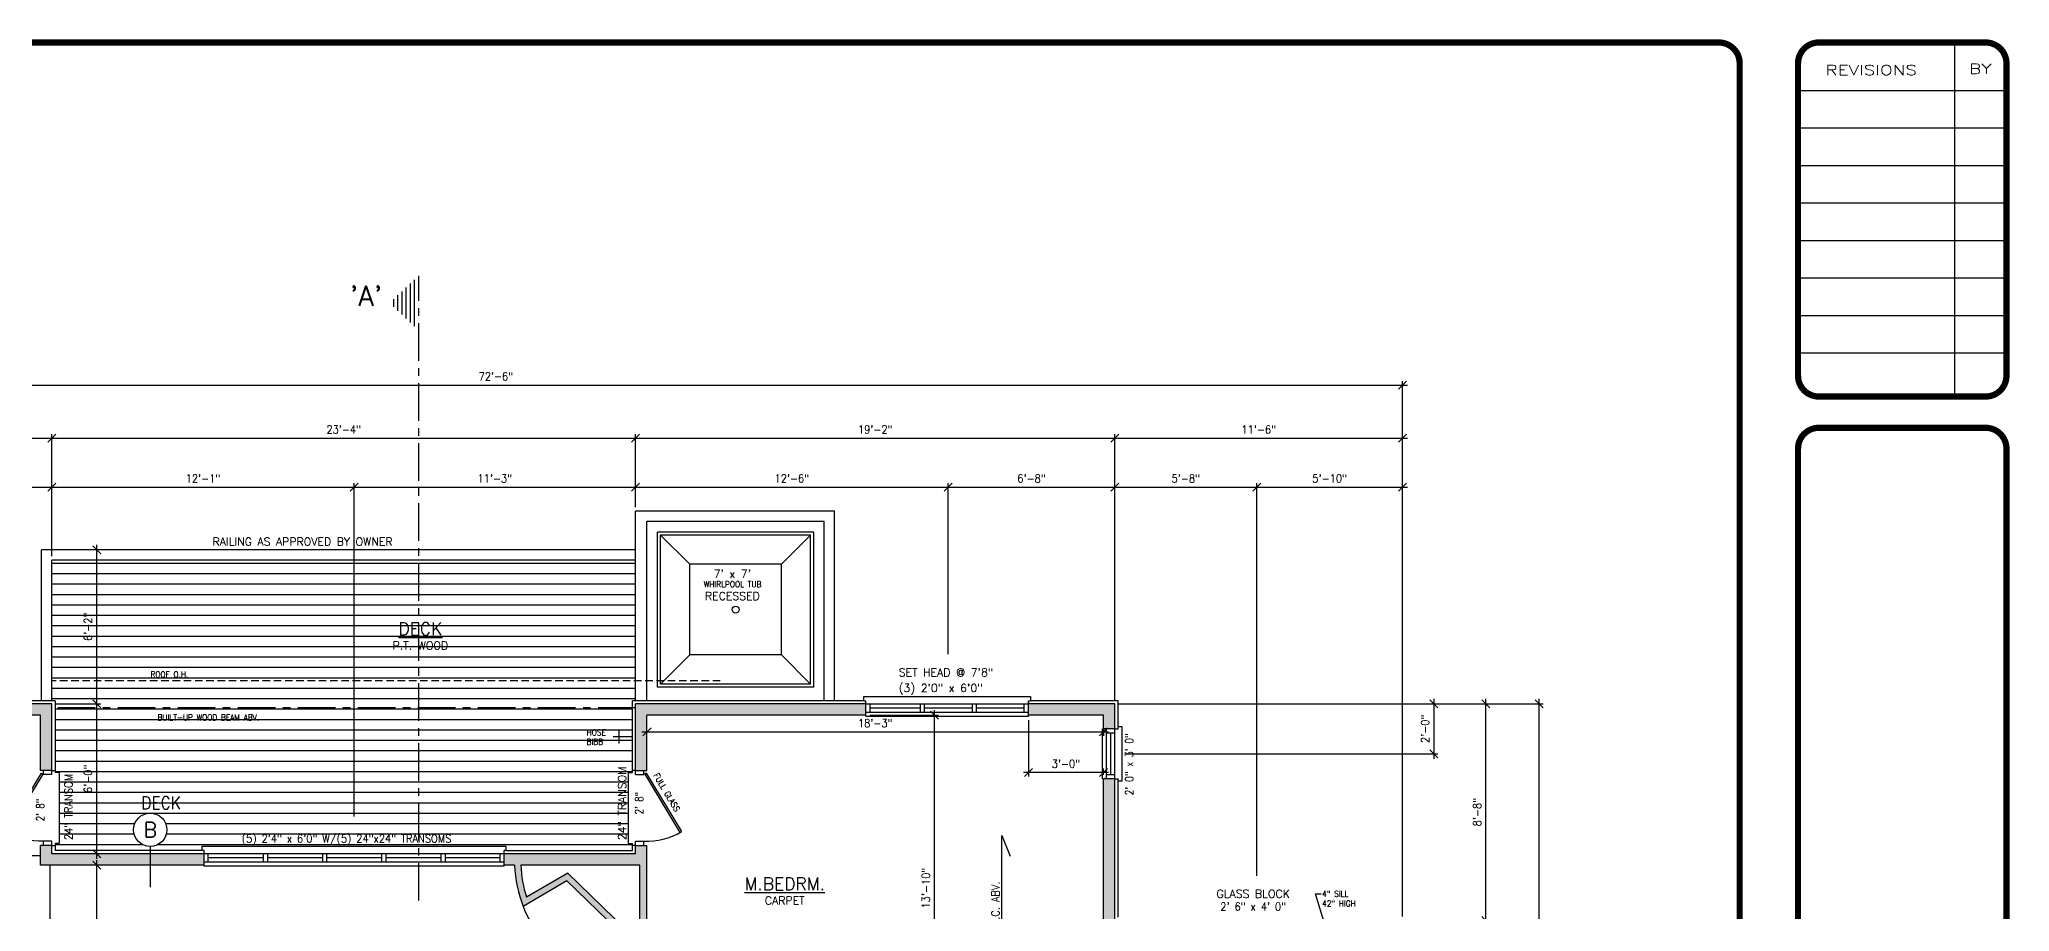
# Model space of a CAD drawing. Header units: inches. Extents: x -2 to 1640, y -2 to 1106.
# Drawn here: x 694 to 1640, y 688 to 1106 of the extents above; entities that cross this region are included whole.
import ezdxf
from ezdxf.enums import TextEntityAlignment as Align

# ---------------------------------------------------------------- set-up
doc = ezdxf.new("R2010")
doc.units = ezdxf.units.IN
doc.header["$LTSCALE"] = 14.4
doc.header["$MEASUREMENT"] = 0
doc.linetypes.add('CENTER', pattern=[2, 1.25, -0.25, 0.25, -0.25])
doc.linetypes.add('HIDDEN', pattern=[0.375, 0.25, -0.125])
for name, color, linetype in [('A-ANNO-DIMS', 1, 'Continuous'), ('A-ANNO-TEXT', 7, 'Continuous'), ('A-ANNO-TTLB', 6, 'Continuous'), ('A-DOOR', 6, 'Continuous'), ('A-FLOR-PATT', 9, 'Continuous'), ('A-FLOR-STRS', 1, 'Continuous'), ('A-GLAZ', 5, 'Continuous'), ('A-WALL', 4, 'Continuous'), ('A-WALL-PATT', 9, 'Continuous'), ('ALL-ELSE', 31, 'Continuous')]:
    doc.layers.add(name, color=color, linetype=linetype)
doc.styles.add('RS', font='romans.shx', dxfattribs={"width": 0.9})
doc.dimstyles.new('RS', dxfattribs={"dimtxt": 0.18, "dimasz": 0.18, "dimexe": 0.18, "dimexo": 0.0625, "dimgap": 0.09, "dimtad": 0, "dimtih": 1, "dimtoh": 1, "dimdec": 4, "dimzin": 0, "dimdsep": 46, "dimtxsty": 'RS', "dimcen": 0.09, "dimclrt": 7, "dimadec": 0, "dimazin": 0, "dimtfac": 1, "dimtdec": 4, "dimtofl": 0, "dimtmove": 0, "dimatfit": 3, "dimfxl": 0, "dimtolj": 1, "dimtzin": 0, "dimarcsym": 0})

# ---------------------------------------------------------------- blocks, each defined once
blk = doc.blocks.new('C009')
for p, q in [((0, 0), (30.2, 19.6)), ((0.5, -0.8), (30.7, 18.8)), ((0, 0), (0.5, -0.8))]:
    blk.add_line(p, q)
blk.add_arc((0, 0), 36, 0, 32.9812)
blk = doc.blocks.new('_Oblique')
at = {"color": 0, "linetype": 'ByBlock', "lineweight": -2}
blk.add_line((-0.5, -0.5), (0.5, 0.5), dxfattribs=at)
blk = doc.blocks.new('*D25')
at = {"layer": 'A-ANNO-DIMS', "color": 0}
for p, q in [((1212.19, 787.47), (1415.69, 787.47)), ((1413.77, 305.07), (1413.77, 789.87)), ((1212.19, 307.47), (1415.69, 307.47))]:
    blk.add_line(p, q, dxfattribs=at)
at = {"layer": 'Defpoints', "color": 0}
for p in [(1210.27, 787.47), (1413.77, 787.47), (1210.27, 307.47)]:
    blk.add_point(p, dxfattribs=at)
at = {"layer": 'A-ANNO-DIMS', "color": 0, "xscale": 3.84, "yscale": 3.84, "zscale": 3.84}
for p, rotation in [((1413.77, 787.47), 90), ((1413.77, 307.47), 270)]:
    blk.add_blockref('_Oblique', p, dxfattribs=dict(at, rotation=rotation))
at = {"layer": 'A-ANNO-DIMS', "color": 7, "insert": (1409.56, 547.47), "char_height": 3.84, "attachment_point": 5, "rotation": 90, "style": 'RS'}
blk.add_mtext('\\A1;40\'-0"', dxfattribs=at)
blk = doc.blocks.new('*D33')
at = {"layer": 'A-ANNO-DIMS', "color": 0}
for p, q in [((475.87, 940.47), (1350.67, 940.47)), ((478.27, 789.39), (478.27, 942.39)), ((1348.27, 685.39), (1348.27, 942.39))]:
    blk.add_line(p, q, dxfattribs=at)
at = {"layer": 'Defpoints', "color": 0}
for p in [(1348.27, 940.47), (478.27, 787.47), (1348.27, 683.47)]:
    blk.add_point(p, dxfattribs=at)
at = {"layer": 'A-ANNO-DIMS', "color": 0, "xscale": 3.84, "yscale": 3.84, "zscale": 3.84, "rotation": 180}
blk.add_blockref('_Oblique', (478.27, 940.47), dxfattribs=at)
at = {"layer": 'A-ANNO-DIMS', "color": 0, "xscale": 3.84, "yscale": 3.84, "zscale": 3.84}
blk.add_blockref('_Oblique', (1348.27, 940.47), dxfattribs=at)
at = {"layer": 'A-ANNO-DIMS', "color": 7, "insert": (913.27, 944.68), "char_height": 3.84, "attachment_point": 5, "style": 'RS'}
blk.add_mtext('\\A1;72\'-6"', dxfattribs=at)
blk = doc.blocks.new('*D34')
at = {"layer": 'A-ANNO-DIMS', "color": 0}
for p, q in [((478.27, 915.39), (478.27, 916.89)), ((700.27, 858.39), (700.27, 916.89)), ((475.87, 914.97), (702.67, 914.97))]:
    blk.add_line(p, q, dxfattribs=at)
at = {"layer": 'Defpoints', "color": 0}
for p in [(478.27, 913.47), (700.27, 914.97), (700.27, 856.47)]:
    blk.add_point(p, dxfattribs=at)
at = {"layer": 'A-ANNO-DIMS', "color": 0, "xscale": 3.84, "yscale": 3.84, "zscale": 3.84, "rotation": 180}
blk.add_blockref('_Oblique', (478.27, 914.97), dxfattribs=at)
at = {"layer": 'A-ANNO-DIMS', "color": 0, "xscale": 3.84, "yscale": 3.84, "zscale": 3.84}
blk.add_blockref('_Oblique', (700.27, 914.97), dxfattribs=at)
at = {"layer": 'A-ANNO-DIMS', "color": 7, "insert": (589.27, 919.18), "char_height": 3.84, "attachment_point": 5, "style": 'RS'}
blk.add_mtext('\\A1;18\'-6"', dxfattribs=at)
blk = doc.blocks.new('*D35')
at = {"layer": 'A-ANNO-DIMS', "color": 0}
for p, q in [((700.27, 858.39), (700.27, 916.89)), ((980.27, 881.89), (980.27, 916.89)), ((697.87, 914.97), (982.67, 914.97))]:
    blk.add_line(p, q, dxfattribs=at)
at = {"layer": 'Defpoints', "color": 0}
for p in [(980.27, 914.97), (980.27, 879.97), (700.27, 856.47)]:
    blk.add_point(p, dxfattribs=at)
at = {"layer": 'A-ANNO-DIMS', "color": 0, "xscale": 3.84, "yscale": 3.84, "zscale": 3.84, "rotation": 180}
blk.add_blockref('_Oblique', (700.27, 914.97), dxfattribs=at)
at = {"layer": 'A-ANNO-DIMS', "color": 0, "xscale": 3.84, "yscale": 3.84, "zscale": 3.84}
blk.add_blockref('_Oblique', (980.27, 914.97), dxfattribs=at)
at = {"layer": 'A-ANNO-DIMS', "color": 7, "insert": (840.27, 919.18), "char_height": 3.84, "attachment_point": 5, "style": 'RS'}
blk.add_mtext('\\A1;23\'-4"', dxfattribs=at)
blk = doc.blocks.new('*D36')
at = {"layer": 'A-ANNO-DIMS', "color": 0}
for p, q in [((980.27, 881.89), (980.27, 916.89)), ((1210.27, 789.39), (1210.27, 916.89)), ((977.87, 914.97), (1212.67, 914.97))]:
    blk.add_line(p, q, dxfattribs=at)
at = {"layer": 'Defpoints', "color": 0}
for p in [(1210.27, 914.97), (980.27, 879.97), (1210.27, 787.47)]:
    blk.add_point(p, dxfattribs=at)
at = {"layer": 'A-ANNO-DIMS', "color": 0, "xscale": 3.84, "yscale": 3.84, "zscale": 3.84, "rotation": 180}
blk.add_blockref('_Oblique', (980.27, 914.97), dxfattribs=at)
at = {"layer": 'A-ANNO-DIMS', "color": 0, "xscale": 3.84, "yscale": 3.84, "zscale": 3.84}
blk.add_blockref('_Oblique', (1210.27, 914.97), dxfattribs=at)
at = {"layer": 'A-ANNO-DIMS', "color": 7, "insert": (1095.27, 919.18), "char_height": 3.84, "attachment_point": 5, "style": 'RS'}
blk.add_mtext('\\A1;19\'-2"', dxfattribs=at)
blk = doc.blocks.new('*D37')
at = {"layer": 'A-ANNO-DIMS', "color": 0}
for p, q in [((1210.27, 789.39), (1210.27, 916.89)), ((1207.87, 914.97), (1350.67, 914.97))]:
    blk.add_line(p, q, dxfattribs=at)
at = {"layer": 'Defpoints', "color": 0}
for p in [(1348.27, 914.97), (1348.27, 914.97), (1210.27, 787.47)]:
    blk.add_point(p, dxfattribs=at)
at = {"layer": 'A-ANNO-DIMS', "color": 0, "xscale": 3.84, "yscale": 3.84, "zscale": 3.84, "rotation": 180}
blk.add_blockref('_Oblique', (1210.27, 914.97), dxfattribs=at)
at = {"layer": 'A-ANNO-DIMS', "color": 0, "xscale": 3.84, "yscale": 3.84, "zscale": 3.84}
blk.add_blockref('_Oblique', (1348.27, 914.97), dxfattribs=at)
at = {"layer": 'A-ANNO-DIMS', "color": 7, "insert": (1279.27, 919.18), "char_height": 3.84, "attachment_point": 5, "style": 'RS'}
blk.add_mtext('\\A1;11\'-6"', dxfattribs=at)
blk = doc.blocks.new('*D40')
at = {"layer": 'A-ANNO-DIMS', "color": 0}
for p, q in [((651.87, 891.47), (702.67, 891.47)), ((654.27, 813.39), (654.27, 893.39))]:
    blk.add_line(p, q, dxfattribs=at)
at = {"layer": 'Defpoints', "color": 0}
for p in [(700.27, 891.47), (700.27, 891.47), (654.27, 811.47)]:
    blk.add_point(p, dxfattribs=at)
at = {"layer": 'A-ANNO-DIMS', "color": 0, "xscale": 3.84, "yscale": 3.84, "zscale": 3.84, "rotation": 180}
blk.add_blockref('_Oblique', (654.27, 891.47), dxfattribs=at)
at = {"layer": 'A-ANNO-DIMS', "color": 0, "xscale": 3.84, "yscale": 3.84, "zscale": 3.84}
blk.add_blockref('_Oblique', (700.27, 891.47), dxfattribs=at)
at = {"layer": 'A-ANNO-DIMS', "color": 7, "insert": (677.27, 895.68), "char_height": 3.84, "attachment_point": 5, "style": 'RS'}
blk.add_mtext('\\A1;3\'-10"', dxfattribs=at)
blk = doc.blocks.new('*D41')
at = {"layer": 'A-ANNO-DIMS', "color": 0}
for p, q in [((697.87, 891.47), (847.67, 891.47)), ((845.27, 733.39), (845.27, 893.39))]:
    blk.add_line(p, q, dxfattribs=at)
at = {"layer": 'Defpoints', "color": 0}
for p in [(700.27, 891.47), (845.27, 891.47), (845.27, 731.47)]:
    blk.add_point(p, dxfattribs=at)
at = {"layer": 'A-ANNO-DIMS', "color": 0, "xscale": 3.84, "yscale": 3.84, "zscale": 3.84, "rotation": 180}
blk.add_blockref('_Oblique', (700.27, 891.47), dxfattribs=at)
at = {"layer": 'A-ANNO-DIMS', "color": 0, "xscale": 3.84, "yscale": 3.84, "zscale": 3.84}
blk.add_blockref('_Oblique', (845.27, 891.47), dxfattribs=at)
at = {"layer": 'A-ANNO-DIMS', "color": 7, "insert": (772.77, 895.68), "char_height": 3.84, "attachment_point": 5, "style": 'RS'}
blk.add_mtext('\\A1;12\'-1"', dxfattribs=at)
blk = doc.blocks.new('*D42')
at = {"layer": 'A-ANNO-DIMS', "color": 0}
for p, q in [((842.87, 891.47), (982.67, 891.47)), ((845.27, 733.39), (845.27, 893.39))]:
    blk.add_line(p, q, dxfattribs=at)
at = {"layer": 'Defpoints', "color": 0}
for p in [(980.27, 891.47), (980.27, 891.47), (845.27, 731.47)]:
    blk.add_point(p, dxfattribs=at)
at = {"layer": 'A-ANNO-DIMS', "color": 0, "xscale": 3.84, "yscale": 3.84, "zscale": 3.84, "rotation": 180}
blk.add_blockref('_Oblique', (845.27, 891.47), dxfattribs=at)
at = {"layer": 'A-ANNO-DIMS', "color": 0, "xscale": 3.84, "yscale": 3.84, "zscale": 3.84}
blk.add_blockref('_Oblique', (980.27, 891.47), dxfattribs=at)
at = {"layer": 'A-ANNO-DIMS', "color": 7, "insert": (912.77, 895.68), "char_height": 3.84, "attachment_point": 5, "style": 'RS'}
blk.add_mtext('\\A1;11\'-3"', dxfattribs=at)
blk = doc.blocks.new('*D43')
at = {"layer": 'A-ANNO-DIMS', "color": 0}
for p, q in [((977.87, 891.47), (1132.67, 891.47)), ((1130.27, 811.39), (1130.27, 893.39))]:
    blk.add_line(p, q, dxfattribs=at)
at = {"layer": 'Defpoints', "color": 0}
for p in [(980.27, 891.47), (1130.27, 891.47), (1130.27, 809.47)]:
    blk.add_point(p, dxfattribs=at)
at = {"layer": 'A-ANNO-DIMS', "color": 0, "xscale": 3.84, "yscale": 3.84, "zscale": 3.84, "rotation": 180}
blk.add_blockref('_Oblique', (980.27, 891.47), dxfattribs=at)
at = {"layer": 'A-ANNO-DIMS', "color": 0, "xscale": 3.84, "yscale": 3.84, "zscale": 3.84}
blk.add_blockref('_Oblique', (1130.27, 891.47), dxfattribs=at)
at = {"layer": 'A-ANNO-DIMS', "color": 7, "insert": (1055.27, 895.68), "char_height": 3.84, "attachment_point": 5, "style": 'RS'}
blk.add_mtext('\\A1;12\'-6"', dxfattribs=at)
blk = doc.blocks.new('*D44')
at = {"layer": 'A-ANNO-DIMS', "color": 0}
for p, q in [((1127.87, 891.47), (1212.67, 891.47)), ((1130.27, 811.39), (1130.27, 893.39)), ((1210.27, 890.89), (1210.27, 893.39))]:
    blk.add_line(p, q, dxfattribs=at)
at = {"layer": 'Defpoints', "color": 0}
for p in [(1210.27, 891.47), (1210.27, 888.97), (1130.27, 809.47)]:
    blk.add_point(p, dxfattribs=at)
at = {"layer": 'A-ANNO-DIMS', "color": 0, "xscale": 3.84, "yscale": 3.84, "zscale": 3.84, "rotation": 180}
blk.add_blockref('_Oblique', (1130.27, 891.47), dxfattribs=at)
at = {"layer": 'A-ANNO-DIMS', "color": 0, "xscale": 3.84, "yscale": 3.84, "zscale": 3.84}
blk.add_blockref('_Oblique', (1210.27, 891.47), dxfattribs=at)
at = {"layer": 'A-ANNO-DIMS', "color": 7, "insert": (1170.27, 895.68), "char_height": 3.84, "attachment_point": 5, "style": 'RS'}
blk.add_mtext('\\A1;6\'-8"', dxfattribs=at)
blk = doc.blocks.new('*D45')
at = {"layer": 'A-ANNO-DIMS', "color": 0}
for p, q in [((1207.87, 891.47), (1280.67, 891.47)), ((1210.27, 890.89), (1210.27, 893.39)), ((1278.27, 704.89), (1278.27, 893.39))]:
    blk.add_line(p, q, dxfattribs=at)
at = {"layer": 'Defpoints', "color": 0}
for p in [(1210.27, 888.97), (1278.27, 891.47), (1278.27, 702.97)]:
    blk.add_point(p, dxfattribs=at)
at = {"layer": 'A-ANNO-DIMS', "color": 0, "xscale": 3.84, "yscale": 3.84, "zscale": 3.84, "rotation": 180}
blk.add_blockref('_Oblique', (1210.27, 891.47), dxfattribs=at)
at = {"layer": 'A-ANNO-DIMS', "color": 0, "xscale": 3.84, "yscale": 3.84, "zscale": 3.84}
blk.add_blockref('_Oblique', (1278.27, 891.47), dxfattribs=at)
at = {"layer": 'A-ANNO-DIMS', "color": 7, "insert": (1244.27, 895.68), "char_height": 3.84, "attachment_point": 5, "style": 'RS'}
blk.add_mtext('\\A1;5\'-8"', dxfattribs=at)
blk = doc.blocks.new('*D46')
at = {"layer": 'A-ANNO-DIMS', "color": 0}
for p, q in [((1275.87, 891.47), (1350.67, 891.47)), ((1278.27, 704.89), (1278.27, 893.39)), ((1348.27, 890.89), (1348.27, 893.39))]:
    blk.add_line(p, q, dxfattribs=at)
at = {"layer": 'Defpoints', "color": 0}
for p in [(1348.27, 891.47), (1348.27, 888.97), (1278.27, 702.97)]:
    blk.add_point(p, dxfattribs=at)
at = {"layer": 'A-ANNO-DIMS', "color": 0, "xscale": 3.84, "yscale": 3.84, "zscale": 3.84, "rotation": 180}
blk.add_blockref('_Oblique', (1278.27, 891.47), dxfattribs=at)
at = {"layer": 'A-ANNO-DIMS', "color": 0, "xscale": 3.84, "yscale": 3.84, "zscale": 3.84}
blk.add_blockref('_Oblique', (1348.27, 891.47), dxfattribs=at)
at = {"layer": 'A-ANNO-DIMS', "color": 7, "insert": (1313.27, 895.68), "char_height": 3.84, "attachment_point": 5, "style": 'RS'}
blk.add_mtext('\\A1;5\'-10"', dxfattribs=at)
blk = doc.blocks.new('*D57')
at = {"layer": 'A-ANNO-DIMS', "color": 0}
blk.add_line((721.77, 492.57), (721.77, 712.37), dxfattribs=at)
at = {"layer": 'Defpoints', "color": 0}
for p in [(721.77, 709.97), (721.77, 709.97), (721.77, 494.97)]:
    blk.add_point(p, dxfattribs=at)
at = {"layer": 'A-ANNO-DIMS', "color": 0, "xscale": 3.84, "yscale": 3.84, "zscale": 3.84}
for p, rotation in [((721.77, 709.97), 90), ((721.77, 494.97), 270)]:
    blk.add_blockref('_Oblique', p, dxfattribs=dict(at, rotation=rotation))
at = {"layer": 'A-ANNO-DIMS', "color": 7, "insert": (717.56, 602.47), "char_height": 3.84, "attachment_point": 5, "rotation": 90, "style": 'RS'}
blk.add_mtext('\\A1;17\'-11"', dxfattribs=at)
blk = doc.blocks.new('*D58')
at = {"layer": 'A-ANNO-DIMS', "color": 0}
for p, q in [((702.19, 787.47), (723.69, 787.47)), ((721.77, 713.07), (721.77, 789.87))]:
    blk.add_line(p, q, dxfattribs=at)
at = {"layer": 'Defpoints', "color": 0}
for p in [(700.27, 787.47), (721.77, 787.47), (721.77, 715.47)]:
    blk.add_point(p, dxfattribs=at)
at = {"layer": 'A-ANNO-DIMS', "color": 0, "xscale": 3.84, "yscale": 3.84, "zscale": 3.84}
for p, rotation in [((721.77, 787.47), 90), ((721.77, 715.47), 270)]:
    blk.add_blockref('_Oblique', p, dxfattribs=dict(at, rotation=rotation))
at = {"layer": 'A-ANNO-DIMS', "color": 7, "insert": (717.56, 751.47), "char_height": 3.84, "attachment_point": 5, "rotation": 90, "style": 'RS'}
blk.add_mtext('\\A1;6\'-0"', dxfattribs=at)
blk = doc.blocks.new('*D59')
at = {"layer": 'A-ANNO-DIMS', "color": 0}
for p, q in [((721.77, 785.07), (721.77, 863.87)), ((702.19, 787.47), (723.69, 787.47))]:
    blk.add_line(p, q, dxfattribs=at)
at = {"layer": 'Defpoints', "color": 0}
for p in [(721.77, 861.47), (721.77, 861.47), (700.27, 787.47)]:
    blk.add_point(p, dxfattribs=at)
at = {"layer": 'A-ANNO-DIMS', "color": 0, "xscale": 3.84, "yscale": 3.84, "zscale": 3.84}
for p, rotation in [((721.77, 861.47), 90), ((721.77, 787.47), 270)]:
    blk.add_blockref('_Oblique', p, dxfattribs=dict(at, rotation=rotation))
at = {"layer": 'A-ANNO-DIMS', "color": 7, "insert": (717.56, 824.47), "char_height": 3.84, "attachment_point": 5, "rotation": 90, "style": 'RS'}
blk.add_mtext('\\A1;6\'-2"', dxfattribs=at)
blk = doc.blocks.new('*D88')
at = {"layer": 'A-ANNO-DIMS', "color": 0}
for p, q in [((1385.69, 787.47), (1390.19, 787.47)), ((1388.27, 681.07), (1388.27, 789.87)), ((1373.61, 683.47), (1390.19, 683.47))]:
    blk.add_line(p, q, dxfattribs=at)
at = {"layer": 'Defpoints', "color": 0}
for p in [(1383.77, 787.47), (1388.27, 787.47), (1371.69, 683.47)]:
    blk.add_point(p, dxfattribs=at)
at = {"layer": 'A-ANNO-DIMS', "color": 0, "xscale": 3.84, "yscale": 3.84, "zscale": 3.84}
for p, rotation in [((1388.27, 787.47), 90), ((1388.27, 683.47), 270)]:
    blk.add_blockref('_Oblique', p, dxfattribs=dict(at, rotation=rotation))
at = {"layer": 'A-ANNO-DIMS', "color": 7, "insert": (1384.06, 735.47), "char_height": 3.84, "attachment_point": 5, "rotation": 90, "style": 'RS'}
blk.add_mtext('\\A1;8\'-8"', dxfattribs=at)
blk = doc.blocks.new('*D89')
at = {"layer": 'A-ANNO-DIMS', "color": 0}
for p, q in [((1363.27, 789.87), (1363.27, 761.07)), ((1364.19, 787.47), (1365.19, 787.47)), ((1215.69, 763.47), (1365.19, 763.47))]:
    blk.add_line(p, q, dxfattribs=at)
at = {"layer": 'Defpoints', "color": 0}
for p in [(1362.27, 787.47), (1213.77, 763.47), (1363.27, 763.47)]:
    blk.add_point(p, dxfattribs=at)
at = {"layer": 'A-ANNO-DIMS', "color": 0, "xscale": 3.84, "yscale": 3.84, "zscale": 3.84}
for p, rotation in [((1363.27, 787.47), 90), ((1363.27, 763.47), 270)]:
    blk.add_blockref('_Oblique', p, dxfattribs=dict(at, rotation=rotation))
at = {"layer": 'A-ANNO-DIMS', "color": 7, "insert": (1359.06, 775.47), "char_height": 3.84, "attachment_point": 5, "rotation": 90, "style": 'RS'}
blk.add_mtext('\\A1;2\'-0"', dxfattribs=at)
blk = doc.blocks.new('*D91')
at = {"layer": 'A-ANNO-DIMS', "color": 0}
for p, q in [((1092.69, 781.97), (1125.69, 781.97)), ((1123.77, 613.57), (1123.77, 784.37)), ((1122.85, 615.97), (1121.85, 615.97))]:
    blk.add_line(p, q, dxfattribs=at)
at = {"layer": 'Defpoints', "color": 0}
for p in [(1090.77, 781.97), (1123.77, 781.97), (1124.77, 615.97)]:
    blk.add_point(p, dxfattribs=at)
at = {"layer": 'A-ANNO-DIMS', "color": 0, "xscale": 3.84, "yscale": 3.84, "zscale": 3.84}
for p, rotation in [((1123.77, 781.97), 90), ((1123.77, 615.97), 270)]:
    blk.add_blockref('_Oblique', p, dxfattribs=dict(at, rotation=rotation))
at = {"layer": 'A-ANNO-DIMS', "color": 7, "insert": (1119.56, 698.97), "char_height": 3.84, "attachment_point": 5, "rotation": 90, "style": 'RS'}
blk.add_mtext('\\A1;13\'-10"', dxfattribs=at)
blk = doc.blocks.new('*D92')
at = {"layer": 'A-ANNO-DIMS', "color": 0}
for p, q in [((1168.77, 779.55), (1168.77, 752.55)), ((1204.77, 753.39), (1204.77, 756.39)), ((1207.17, 754.47), (1166.37, 754.47))]:
    blk.add_line(p, q, dxfattribs=at)
at = {"layer": 'Defpoints', "color": 0}
for p in [(1168.77, 781.47), (1168.77, 754.47), (1204.77, 751.47)]:
    blk.add_point(p, dxfattribs=at)
at = {"layer": 'A-ANNO-DIMS', "color": 0, "xscale": 3.84, "yscale": 3.84, "zscale": 3.84, "rotation": 180}
blk.add_blockref('_Oblique', (1168.77, 754.47), dxfattribs=at)
at = {"layer": 'A-ANNO-DIMS', "color": 0, "xscale": 3.84, "yscale": 3.84, "zscale": 3.84}
blk.add_blockref('_Oblique', (1204.77, 754.47), dxfattribs=at)
at = {"layer": 'A-ANNO-DIMS', "color": 7, "insert": (1186.77, 758.68), "char_height": 3.84, "attachment_point": 5, "style": 'RS'}
blk.add_mtext('\\A1;3\'-0"', dxfattribs=at)
blk = doc.blocks.new('*D93')
at = {"layer": 'A-ANNO-DIMS', "color": 0}
for p, q in [((985.77, 774.89), (985.77, 775.89)), ((1204.77, 775.55), (1204.77, 772.05)), ((983.37, 773.97), (1207.17, 773.97))]:
    blk.add_line(p, q, dxfattribs=at)
at = {"layer": 'Defpoints', "color": 0}
for p in [(1204.77, 777.47), (985.77, 772.97), (1204.77, 773.97)]:
    blk.add_point(p, dxfattribs=at)
at = {"layer": 'A-ANNO-DIMS', "color": 0, "xscale": 3.84, "yscale": 3.84, "zscale": 3.84, "rotation": 180}
blk.add_blockref('_Oblique', (985.77, 773.97), dxfattribs=at)
at = {"layer": 'A-ANNO-DIMS', "color": 0, "xscale": 3.84, "yscale": 3.84, "zscale": 3.84}
blk.add_blockref('_Oblique', (1204.77, 773.97), dxfattribs=at)
at = {"layer": 'A-ANNO-DIMS', "color": 7, "insert": (1095.27, 778.18), "char_height": 3.84, "attachment_point": 5, "style": 'RS'}
blk.add_mtext('\\A1;18\'-3"', dxfattribs=at)

msp = doc.modelspace()

# ---------------------------------------------------------------- hatches: boundary and pattern name
at = {"layer": 'A-FLOR-PATT'}
h = msp.add_hatch(dxfattribs=at)
h.set_pattern_fill('LINE', color=256, scale=40, style=0)
h.paths.add_polyline_path([(876.26592, 856.46951), (700.26592, 856.46951), (700.26592, 798.46951), (876.26592, 798.46951)])
h.paths.add_polyline_path([(980.26592, 856.46951), (876.26592, 856.46951), (876.26592, 798.46951), (980.26592, 798.46951)])
h.paths.add_polyline_path([(978.76592, 785.46951), (876.26592, 785.46951), (876.26592, 718.96951), (918.26592, 718.96951), (918.26592, 716.96951), (978.76592, 716.96951), (978.76592, 720.46951), (976.76592, 720.46951), (976.76592, 754.46951), (978.76592, 754.46951)])
h.paths.add_polyline_path([(876.26592, 785.46951), (701.76592, 785.46951), (701.76592, 754.46951), (703.76592, 754.46951), (703.76592, 720.46951), (701.76592, 720.46951), (701.76592, 716.96951), (747.46783, 716.96951), (747.46783, 718.98583, -0.414213562), (739.46783, 726.98583, -1), (755.46783, 726.98583, -0.414213562), (747.46783, 718.98583), (747.46783, 716.96951), (772.26592, 716.96951), (772.26592, 718.96951), (876.26592, 718.96951)])
h.paths.add_polyline_path([(876.26592, 798.46951), (700.26592, 798.46951), (700.26592, 788.96951), (701.76592, 788.96951), (701.76592, 785.46951), (876.26592, 785.46951)])
h.paths.add_polyline_path([(980.26592, 798.46951), (876.26592, 798.46951), (876.26592, 785.46951), (978.76592, 785.46951), (978.76592, 788.96951), (980.26592, 788.96951)])
h.paths.add_polyline_path([(714.31449, 816.59751), (714.31449, 832.34151), (720.80592, 832.34151), (720.80592, 816.59751)], flags=24)
h.paths.add_polyline_path([(861.45316, 812.60001), (892.6303, 812.60001), (892.6303, 818.36001), (861.45316, 818.36001)], flags=9)
h.paths.add_polyline_path([(863.50601, 818.08001), (890.57744, 818.08001), (890.57744, 828.88001), (863.50601, 828.88001)], flags=9)
h.paths.add_polyline_path([(747.3406, 799.42754), (768.52917, 799.42754), (768.52917, 803.74754), (747.3406, 803.74754)], flags=24)
h.paths.add_polyline_path([(976.86194, 721.35128), (976.86194, 762.21985), (970.0048, 762.21985), (970.0048, 721.35128)], flags=25)
h.paths.add_polyline_path([(790.55078, 718.11596), (907.68906, 718.11596), (907.68906, 726.8931), (790.55078, 726.8931)], flags=9)
h.paths.add_polyline_path([(956.56746, 767.08409), (965.90689, 767.08409), (965.90689, 771.40409), (956.56746, 771.40409)], flags=24)
h.paths.add_polyline_path([(956.56746, 771.57794), (967.51146, 771.57794), (967.51146, 775.89794), (956.56746, 775.89794)], flags=24)
h.paths.add_polyline_path([(714.31449, 743.59751), (714.31449, 759.34151), (720.80592, 759.34151), (720.80592, 743.59751)], flags=24)
h.paths.add_polyline_path([(742.68123, 735.44208), (764.96694, 735.44208), (764.96694, 744.44208), (742.68123, 744.44208)], flags=24)
h.paths.add_polyline_path([(750.68524, 778.81736), (807.17438, 778.81736), (807.17438, 783.13736), (750.68524, 783.13736)], flags=24)
h.paths.add_polyline_path([(711.25525, 721.38274), (711.25525, 758.39303), (704.3981, 758.39303), (704.3981, 721.38274)], flags=24)
at = {"layer": 'A-WALL-PATT'}
for points in [[(700.26592, 787.46951), (684.26592, 787.46951), (684.26592, 781.96951), (694.76592, 781.96951), (694.76592, 755.46951), (700.26592, 755.46951)], [(1090.76592, 787.46951), (980.26592, 787.46951), (980.26592, 755.46951), (985.76592, 755.46951), (985.76592, 781.96951), (1090.76592, 781.96951)], [(1210.26592, 787.46951), (1168.76592, 787.46951), (1168.76592, 781.96951), (1204.76592, 781.96951), (1204.76592, 775.46951), (1210.26592, 775.46951)], [(1262.26592, 683.46951), (1210.26592, 683.46951), (1210.26592, 751.46951), (1204.76592, 751.46951), (1204.76592, 615.96951), (1203.26592, 615.96951), (1203.26592, 612.46951), (1208.26592, 612.46951), (1208.26592, 677.96951), (1262.26592, 677.96951)]]:
    msp.add_hatch(color=256, dxfattribs=at).paths.add_polyline_path(points)
h = msp.add_hatch(color=256, dxfattribs=at)
h.paths.add_polyline_path([(747.46783, 715.46951), (700.26592, 715.46951), (700.26592, 719.46951), (694.76592, 719.46951), (694.76592, 709.96951), (747.46783, 709.96951)])
h.paths.add_polyline_path([(773.26592, 715.46951), (747.46783, 715.46951), (747.46783, 709.96951), (773.26592, 709.96951)])
h = msp.add_hatch(color=256, dxfattribs=at)
h.paths.add_polyline_path([(985.76592, 719.46951), (980.26592, 719.46951), (980.26592, 715.46951), (917.26592, 715.46951), (917.26592, 709.96951), (922.26626, 709.96951, 0.083775999), (926.36186, 690.1754), (947.38659, 702.49088), (971.91922, 678.5665), (959.54159, 656.16462, 0.096389061), (982.26592, 651.46954), (982.26592, 649.96951), (1013.26592, 649.96951), (1013.26592, 647.46951), (1016.76592, 647.46951), (1016.76592, 653.46951), (985.76592, 653.46951)])
h.paths.add_polyline_path([(982.26592, 709.96951), (982.26592, 654.46975, -0.081582588), (963.83297, 657.72818), (975.65113, 679.11749), (947.84374, 706.23544), (927.97604, 694.59771, -0.067888565), (925.2684, 709.96951)], flags=16)

# ---------------------------------------------------------------- linework, layer by layer
at = {"layer": 'A-ANNO-TEXT', "linetype": 'CENTER'}
msp.add_line((876.26592, 692.96951), (876.26592, 992.96951), dxfattribs=at)
at = {"layer": 'A-ANNO-TEXT'}
for p, q in [((866.26592, 976.23158), (866.26592, 983.63617)), ((868.26592, 974.36492), (868.26592, 985.50284)), ((870.26592, 972.49825), (870.26592, 987.36951)), ((872.26592, 970.63158), (872.26592, 989.23617)), ((874.26592, 968.76492), (874.26592, 991.10284)), ((864.26592, 978.09825), (864.26592, 981.76951)), ((747.46783, 718.98583), (747.46783, 699.46951)), ((1156.01249, 630.17479), (1156.01249, 724.17479)), ((1156.01249, 724.17479), (1159.96589, 714.28045)), ((1311.04821, 681.58092), (1306.42082, 696.31741)), ((1306.42082, 696.31741), (1309.14393, 696.31741))]:
    msp.add_line(p, q, dxfattribs=at)
msp.add_circle((747.46783, 726.98583), 8, dxfattribs=at)
at = {"layer": 'A-ANNO-TTLB'}
for p, q in [((1613, 1105), (1613, 935)), ((1538, 1082), (1638, 1082)), ((1538, 1064), (1638, 1064)), ((1538, 1046), (1638, 1046)), ((1538, 1028), (1638, 1028)), ((1538, 1010), (1638, 1010)), ((1538, 992), (1638, 992)), ((1538, 974), (1638, 974)), ((1538, 956), (1638, 956))]:
    msp.add_line(p, q, dxfattribs=at)
at = {"layer": 'A-ANNO-TTLB', "const_width": 3}
for points in [[(1510, 1095), (1510, 10, -0.414213562), (1500, 0), (10, 0, -0.414213562), (0, 10), (0, 1095, -0.414213562), (10, 1105), (1500, 1105, -0.414213562)], [(1548, 1105, 0.414213562), (1538, 1095), (1538, 945, 0.414213562), (1548, 935), (1628, 935, 0.414213562), (1638, 945), (1638, 1095, 0.414213562), (1628, 1105)], [(1548, 920), (1628, 920, -0.414213562), (1638, 910), (1638, 193, -0.414213562), (1628, 183), (1548, 183, -0.414213562), (1538, 193), (1538, 910, -0.414213562)]]:
    msp.add_lwpolyline(points, format="xyb", close=True, dxfattribs=at)
at = {"layer": 'A-DOOR'}
for p, q in [((696.26592, 753.46951), (696.26592, 755.46951)), ((700.26592, 753.46951), (696.26592, 753.46951)), ((700.26592, 753.46951), (700.26592, 755.46951)), ((980.26592, 753.46951), (980.26592, 755.46951)), ((980.26592, 753.46951), (984.26592, 753.46951)), ((984.26592, 753.46951), (984.26592, 755.46951)), ((700.26592, 721.46951), (696.26592, 721.46951)), ((696.26592, 719.46951), (696.26592, 721.46951)), ((700.26592, 719.46951), (700.26592, 721.46951)), ((980.26592, 719.46951), (980.26592, 721.46951)), ((980.26592, 721.46951), (984.26592, 721.46951)), ((984.26592, 719.46951), (984.26592, 721.46951))]:
    msp.add_line(p, q, dxfattribs=at)
at = {"layer": 'A-FLOR-STRS'}
msp.add_line((699.26592, 709.96951), (699.26592, 494.96951), dxfattribs=at)
at = {"layer": 'A-GLAZ'}
for p, q in [((1089.76592, 788.96951), (1089.76592, 790.96951)), ((1089.76592, 790.96951), (1169.76592, 790.96951)), ((1089.76592, 788.96951), (1090.76592, 788.96951)), ((1090.76592, 787.46951), (1090.76592, 788.96951)), ((1090.76592, 787.46951), (1168.76592, 787.46951)), ((1092.76592, 783.46951), (1092.76592, 787.46951)), ((1092.76592, 785.46951), (1116.76592, 785.46951)), ((1116.76592, 787.46951), (1116.76592, 783.46951)), ((1118.76592, 787.46951), (1118.76592, 783.46951)), ((1118.76592, 785.46951), (1141.76592, 785.46951)), ((1141.76592, 787.46951), (1141.76592, 783.46951)), ((1143.76592, 787.46951), (1143.76592, 783.46951)), ((1143.76592, 785.46951), (1166.76592, 785.46951)), ((1166.76592, 783.46951), (1166.76592, 787.46951)), ((1168.76592, 788.96951), (1169.76592, 788.96951)), ((1168.76592, 787.46951), (1168.76592, 788.96951)), ((1169.76592, 790.96951), (1169.76592, 788.96951)), ((1090.76592, 783.46951), (1168.76592, 783.46951)), ((1090.76592, 781.46951), (1090.76592, 781.96951)), ((1090.76592, 781.46951), (1168.76592, 781.46951)), ((1168.76592, 781.46951), (1168.76592, 781.96951)), ((1204.26592, 775.46951), (1204.76592, 775.46951)), ((1204.26592, 751.46951), (1204.26592, 775.46951)), ((1206.26592, 751.46951), (1206.26592, 775.46951)), ((1210.26592, 775.46951), (1211.76592, 775.46951)), ((1210.26592, 751.46951), (1210.26592, 775.46951)), ((1211.76592, 775.46951), (1211.76592, 776.46951)), ((1213.76592, 776.46951), (1211.76592, 776.46951)), ((1213.76592, 750.46951), (1213.76592, 776.46951)), ((1206.26592, 773.46951), (1210.26592, 773.46951)), ((1208.26592, 753.46951), (1208.26592, 773.46951)), ((1204.26592, 751.46951), (1204.76592, 751.46951)), ((1206.26592, 753.46951), (1210.26592, 753.46951)), ((1210.26592, 751.46951), (1211.76592, 751.46951)), ((1211.76592, 750.46951), (1211.76592, 751.46951)), ((1211.76592, 750.46951), (1213.76592, 750.46951)), ((918.26592, 718.96951), (772.26592, 718.96951)), ((772.26592, 718.96951), (772.26592, 716.96951)), ((918.26592, 716.96951), (918.26592, 718.96951)), ((773.26592, 716.96951), (772.26592, 716.96951)), ((773.26592, 715.46951), (773.26592, 716.96951)), ((917.26592, 715.46951), (773.26592, 715.46951)), ((917.26592, 711.46951), (773.26592, 711.46951)), ((773.26592, 709.46951), (773.26592, 709.96951)), ((917.26592, 709.46951), (773.26592, 709.46951)), ((775.26592, 711.46951), (775.26592, 715.46951)), ((801.66592, 713.46951), (775.26592, 713.46951)), ((801.66592, 715.46951), (801.66592, 711.46951)), ((803.66592, 715.46951), (803.66592, 711.46951)), ((830.06592, 713.46951), (803.66592, 713.46951)), ((830.06592, 715.46951), (830.06592, 711.46951)), ((832.06592, 715.46951), (832.06592, 711.46951)), ((858.46592, 713.46951), (832.06592, 713.46951)), ((858.46592, 715.46951), (858.46592, 711.46951)), ((860.46592, 715.46951), (860.46592, 711.46951)), ((886.86592, 713.46951), (860.46592, 713.46951)), ((886.86592, 715.46951), (886.86592, 711.46951)), ((888.86592, 715.46951), (888.86592, 711.46951)), ((915.26592, 713.46951), (888.86592, 713.46951)), ((915.26592, 711.46951), (915.26592, 715.46951)), ((917.26592, 715.46951), (917.26592, 716.96951)), ((918.26592, 716.96951), (917.26592, 716.96951)), ((917.26592, 709.46951), (917.26592, 709.96951))]:
    msp.add_line(p, q, dxfattribs=at)
at = {"layer": 'A-WALL'}
for p, q in [((700.26592, 787.46951), (684.26592, 787.46951)), ((700.26592, 755.46951), (700.26592, 787.46951)), ((1090.76592, 787.46951), (980.26592, 787.46951)), ((980.26592, 755.46951), (980.26592, 787.46951)), ((1090.76592, 781.96951), (1090.76592, 787.46951)), ((1210.26592, 787.46951), (1168.76592, 787.46951)), ((1168.76592, 781.96951), (1168.76592, 787.46951)), ((1210.26592, 775.46951), (1210.26592, 787.46951)), ((694.76592, 781.96951), (684.26592, 781.96951)), ((694.76592, 755.46951), (694.76592, 781.96951)), ((1090.76592, 781.96951), (985.76592, 781.96951)), ((985.76592, 755.46951), (985.76592, 781.96951)), ((1204.76592, 781.96951), (1168.76592, 781.96951)), ((1204.76592, 775.46951), (1204.76592, 781.96951)), ((1210.26592, 775.46951), (1204.76592, 775.46951)), ((700.26592, 755.46951), (694.76592, 755.46951)), ((980.26592, 755.46951), (985.76592, 755.46951)), ((1204.76592, 615.96951), (1204.76592, 751.46951)), ((1210.26592, 751.46951), (1204.76592, 751.46951)), ((1210.26592, 683.46951), (1210.26592, 751.46951)), ((694.76592, 709.96951), (694.76592, 719.46951)), ((700.26592, 719.46951), (694.76592, 719.46951)), ((700.26592, 715.46951), (700.26592, 719.46951)), ((980.26592, 715.46951), (980.26592, 719.46951)), ((980.26592, 719.46951), (985.76592, 719.46951)), ((985.76592, 653.46951), (985.76592, 719.46951)), ((773.26592, 709.96951), (694.76592, 709.96951)), ((773.26592, 715.46951), (700.26592, 715.46951)), ((773.26592, 709.96951), (773.26592, 715.46951)), ((980.26592, 715.46951), (917.26592, 715.46951)), ((917.26592, 709.96951), (917.26592, 715.46951)), ((922.26626, 709.96951), (917.26592, 709.96951)), ((982.26592, 709.96951), (925.2684, 709.96951)), ((982.26592, 654.46975), (982.26592, 709.96951)), ((947.38659, 702.49088), (926.36186, 690.1754)), ((947.84374, 706.23544), (927.97604, 694.59771)), ((947.38659, 702.49088), (971.91922, 678.5665)), ((947.84374, 706.23544), (975.65113, 679.11749))]:
    msp.add_line(p, q, dxfattribs=at)
for radius, start, end in [(60.74307, 182.11245523, 201.26777003), (57.74307, 182.22226004, 197.75733603)]:
    msp.add_arc((982.96805, 712.20855), radius, start, end, dxfattribs=at)
at = {"layer": 'ALL-ELSE'}
for p, q in [((980.26592, 788.96951), (980.26592, 879.96951)), ((1075.76592, 879.96951), (980.26592, 879.96951)), ((1075.76592, 788.96951), (1075.76592, 879.96951)), ((985.76592, 788.96951), (985.76592, 874.96951)), ((1070.76592, 874.96951), (985.76592, 874.96951)), ((990.76592, 795.46951), (990.76592, 869.96951)), ((1065.76592, 869.96951), (990.76592, 869.96951)), ((1065.76592, 795.46951), (1065.76592, 869.96951)), ((1070.76592, 788.96951), (1070.76592, 874.96951)), ((980.26592, 861.46951), (695.26592, 861.46951)), ((695.26592, 788.96951), (695.26592, 861.46951)), ((992.26592, 796.96951), (992.26592, 868.46951)), ((1064.26592, 868.46951), (992.26592, 868.46951)), ((1006.26592, 854.46951), (992.26592, 868.46951)), ((1050.26592, 854.46951), (1064.26592, 868.46951)), ((1064.26592, 796.96951), (1064.26592, 868.46951)), ((700.26592, 788.96951), (700.26592, 856.46951)), ((980.26592, 856.46951), (700.26592, 856.46951)), ((1006.26592, 810.96951), (1006.26592, 854.46951)), ((1050.26592, 854.46951), (1006.26592, 854.46951)), ((1050.26592, 810.96951), (1050.26592, 854.46951)), ((1006.26592, 810.96951), (992.26592, 796.96951)), ((1050.26592, 810.96951), (1006.26592, 810.96951)), ((1050.26592, 810.96951), (1064.26592, 796.96951)), ((1065.76592, 795.46951), (990.76592, 795.46951)), ((1064.26592, 796.96951), (992.26592, 796.96951)), ((701.76592, 788.96951), (685.26592, 788.96951)), ((701.76592, 788.96951), (701.76592, 754.46951)), ((978.76592, 754.46951), (978.76592, 788.96951)), ((1089.76592, 788.96951), (978.76592, 788.96951)), ((1211.76592, 788.96951), (1169.76592, 788.96951)), ((1211.76592, 776.46951), (1211.76592, 788.96951)), ((978.76592, 771.55766), (969.57636, 771.55766)), ((972.3336, 774.63557), (972.3336, 768.47974)), ((700.26592, 755.46951), (701.76592, 755.46951)), ((703.76592, 754.46951), (701.76592, 754.46951)), ((703.76592, 754.46951), (703.76592, 720.46951)), ((976.76592, 754.46951), (976.76592, 720.46951)), ((976.76592, 754.46951), (978.76592, 754.46951)), ((980.26592, 755.46951), (978.76592, 755.46951)), ((1211.76592, 684.96951), (1211.76592, 750.46951)), ((700.26592, 719.46951), (701.76592, 719.46951)), ((703.76592, 720.46951), (701.76592, 720.46951)), ((701.76592, 720.46951), (701.76592, 716.96951)), ((976.76592, 720.46951), (978.76592, 720.46951)), ((978.76592, 716.96951), (978.76592, 720.46951)), ((980.26592, 719.46951), (978.76592, 719.46951)), ((772.26592, 716.96951), (701.76592, 716.96951)), ((918.26592, 716.96951), (978.76592, 716.96951))]:
    msp.add_line(p, q, dxfattribs=at)
at = {"layer": 'ALL-ELSE', "linetype": 'HIDDEN'}
msp.add_line((1020.92415, 798.46951), (700.26592, 798.46951), dxfattribs=at)
at = {"layer": 'ALL-ELSE', "linetype": 'CENTER'}
for p, q in [((980.26592, 785.46951), (700.26592, 785.46951)), ((694.76592, 714.46951), (484.26592, 714.46951))]:
    msp.add_line(p, q, dxfattribs=at)
at = {"layer": 'ALL-ELSE'}
msp.add_circle((1028.26592, 832.71951), 1.6647, dxfattribs=at)
msp.add_arc((982.96805, 712.20855), 60.74307, 201.26777003, 247.31499346, dxfattribs=at)

# ---------------------------------------------------------------- block references
at = {"layer": 'A-DOOR', "yscale": 0.9089373646408994, "zscale": 0.9089373646408994}
for p, xscale, rotation in [((695.09643, 754.17035), -0.9089373646408994, 92.04820823371054), ((985.43541, 754.17035), 0.9089373646408994, 267.9517917662895)]:
    msp.add_blockref('C009', p, dxfattribs=dict(at, xscale=xscale, rotation=rotation))

# ---------------------------------------------------------------- texts
at = {"layer": 'A-ANNO-TEXT', "style": 'RS'}
for s, height, p in [("'A'", 9.6, (850.92456, 983.36773)), ("7' x 7'", 3.84, (1026.72693, 849.93339)), ('RECESSED', 3.84, (1026.72693, 839.23098)), ('%%UDECK', 6, (877.04173, 823.48001)), ('P.T. WOOD', 3.84, (877.04173, 815.48001)), ('B', 7.2, (747.46783, 726.98583)), ('%%UM.BEDRM.', 6, (1051.85806, 701.00611)), ('CARPET', 3.84, (1051.85806, 693.00611)), ('GLASS BLOCK', 3.84, (1276.61306, 696.248))]:
    msp.add_text(s, height=height, dxfattribs=at).set_placement(p, align=Align.MIDDLE)
for s, p in [('RAILING AS APPROVED BY OWNER', (777.3177, 863.43045)), ('SET HEAD @ 7\'8"', (1106.52187, 800.6365)), ('(3) 2\'0" x 6\'0"', (1106.52187, 793.16654))]:
    msp.add_text(s, height=3.84, dxfattribs=at).set_placement(p)
at = {"layer": 'A-ANNO-TEXT', "style": 'RS', "width": 0.9}
for s, height, p in [('WHIRLPOOL TUB', 2.88, (1026.82036, 844.90771)), ('2\' 6" x 4\' 0"', 3.84, (1276.61306, 690.11743))]:
    msp.add_text(s, height=height, dxfattribs=at).set_placement(p, align=Align.MIDDLE)
for s, height, p in [('ROOF O.H.', 2.88, (747.56688, 800.14754)), ('BUILT-UP WOOD BEAM ABV.', 2.88, (750.91152, 779.53736)), ('HOSE', 2.88, (956.79375, 772.29794)), ('BIBB', 2.88, (956.79375, 767.80409)), ('DECK', 6, (743.15266, 736.94208)), ('(5) 2\'4" x 6\'0" W/(5) 24"x24" TRANSOMS', 3.84, (791.35535, 720.85882)), ('4" SILL', 2.88, (1309.67958, 694.83644)), ('42" HIGH', 2.88, (1309.67958, 690.10961))]:
    msp.add_text(s, height=height, dxfattribs=at).set_placement(p)
at = {"layer": 'A-ANNO-TEXT', "style": 'RS'}
for s, height, rotation, width, p in [('2\' 0" x 3\' 0"', 3.84, 90, 0.85, (1219.07892, 743.5131)), ('24" TRANSOM', 3.84, 90, 0.9, (710.11239, 722.03189)), ('FULL GLASS', 2.88, 300.86, 0.9, (988.72711, 753.08166)), ('2\' 8"', 3.84, 90, 0.8, (696.61239, 731.03189)), ('2x10 JST.@ 16" O.C. ABV.', 3.84, 90, 0.9, (1154.86732, 640.55415))]:
    msp.add_text(s, height=height, rotation=rotation, dxfattribs=dict(at, width=width)).set_placement(p)
msp.add_text('24" TRANSOM', height=3.84, rotation=90, dxfattribs=at).set_placement((975.71909, 721.94556))
at = {"layer": 'A-ANNO-TEXT', "style": 'RS', "width": 0.8}
msp.add_text('2\' 8"', height=3.84, rotation=90, dxfattribs=at).set_placement((981.96467, 739.76073), align=Align.MIDDLE)
at = {"layer": 'A-ANNO-TTLB', "style": 'RS', "width": 1.35}
msp.add_text('REVISIONS', height=4.8, dxfattribs=at).set_placement((1551.19508, 1089.35548))
msp.add_text('BY', height=4.8, dxfattribs=at).set_placement((1625.5, 1092.35548), align=Align.MIDDLE)

# ---------------------------------------------------------------- dimensions: what is measured, and where the dimension line sits
at = {"layer": 'A-ANNO-DIMS'}
for base, p1, p2, picture, middle in [((1348.26592, 940.46951), (478.26592, 787.46951), (1348.26592, 683.46951), '*D33', (913.26592, 944.67522)), ((700.26592, 914.96951), (478.26592, 913.46951), (700.26592, 856.46951), '*D34', (589.26592, 919.17522)), ((980.26592, 914.96951), (700.26592, 856.46951), (980.26592, 879.96951), '*D35', (840.26592, 919.17522)), ((1210.26592, 914.96951), (980.26592, 879.96951), (1210.26592, 787.46951), '*D36', (1095.26592, 919.17522)), ((1348.26592, 914.96951), (1210.26592, 787.46951), (1348.26592, 914.96951), '*D37', (1279.26592, 919.17522)), ((700.26592, 891.46951), (654.26592, 811.46951), (700.26592, 891.46951), '*D40', (677.26592, 895.67522)), ((845.26592, 891.46951), (700.26592, 891.46951), (845.26592, 731.46951), '*D41', (772.76592, 895.67522)), ((980.26592, 891.46951), (845.26592, 731.46951), (980.26592, 891.46951), '*D42', (912.76592, 895.67522)), ((1130.26592, 891.46951), (980.26592, 891.46951), (1130.26592, 809.46951), '*D43', (1055.26592, 895.67522)), ((1210.26592, 891.46951), (1130.26592, 809.46951), (1210.26592, 888.96951), '*D44', (1170.26592, 895.67522)), ((1278.26592, 891.46951), (1210.26592, 888.96951), (1278.26592, 702.96951), '*D45', (1244.26592, 895.67522)), ((1348.26592, 891.46951), (1278.26592, 702.96951), (1348.26592, 888.96951), '*D46', (1313.26592, 895.67522)), ((1204.76592, 773.96951), (985.76592, 772.96951), (1204.76592, 777.46951), '*D93', (1095.26592, 778.17522)), ((1168.76592, 754.46951), (1204.76592, 751.46951), (1168.76592, 781.46951), '*D92', (1186.76592, 758.67522))]:
    dim = msp.add_linear_dim(base=base, p1=p1, p2=p2, dimstyle='RS', override={"dimscale": 48, "dimtxt": 0.08, "dimasz": 0.08, "dimexe": 0.04, "dimexo": 0.04, "dimgap": 0.04, "dimtad": 1, "dimtih": 0, "dimtoh": 0, "dimzin": 3, "dimlunit": 4, "dimblk": 'OBLIQUE', "dimdle": 0.05, "dimtofl": 1, "dimtmove": 2}, dxfattribs=at)
    dim.commit()
    dim.dimension.update_dxf_attribs({"geometry": picture, "text_midpoint": middle})
for base, p1, p2, picture, middle in [((721.76592, 861.46951), (700.26592, 787.46951), (721.76592, 861.46951), '*D59', (717.5602, 824.46951)), ((721.76592, 787.46951), (721.76592, 715.46951), (700.26592, 787.46951), '*D58', (717.5602, 751.46951)), ((1413.76592, 787.46951), (1210.26592, 307.46951), (1210.26592, 787.46951), '*D25', (1409.5602, 547.46951)), ((1363.26592, 763.46951), (1362.26592, 787.46951), (1213.76592, 763.46951), '*D89', (1359.0602, 775.46951)), ((1388.26592, 787.46951), (1371.68592, 683.46951), (1383.76592, 787.46951), '*D88', (1384.0602, 735.46951)), ((1123.76592, 781.96951), (1124.76592, 615.96951), (1090.76592, 781.96951), '*D91', (1119.5602, 698.96951)), ((721.76592, 709.96951), (721.76592, 494.96951), (721.76592, 709.96951), '*D57', (717.5602, 602.46951))]:
    dim = msp.add_linear_dim(base=base, p1=p1, p2=p2, angle=90, dimstyle='RS', override={"dimscale": 48, "dimtxt": 0.08, "dimasz": 0.08, "dimexe": 0.04, "dimexo": 0.04, "dimgap": 0.04, "dimtad": 1, "dimtih": 0, "dimtoh": 0, "dimzin": 3, "dimlunit": 4, "dimblk": 'OBLIQUE', "dimdle": 0.05, "dimtofl": 1, "dimtmove": 2}, dxfattribs=at)
    dim.commit()
    dim.dimension.update_dxf_attribs({"geometry": picture, "text_midpoint": middle})

doc.saveas('drawing.dxf')
